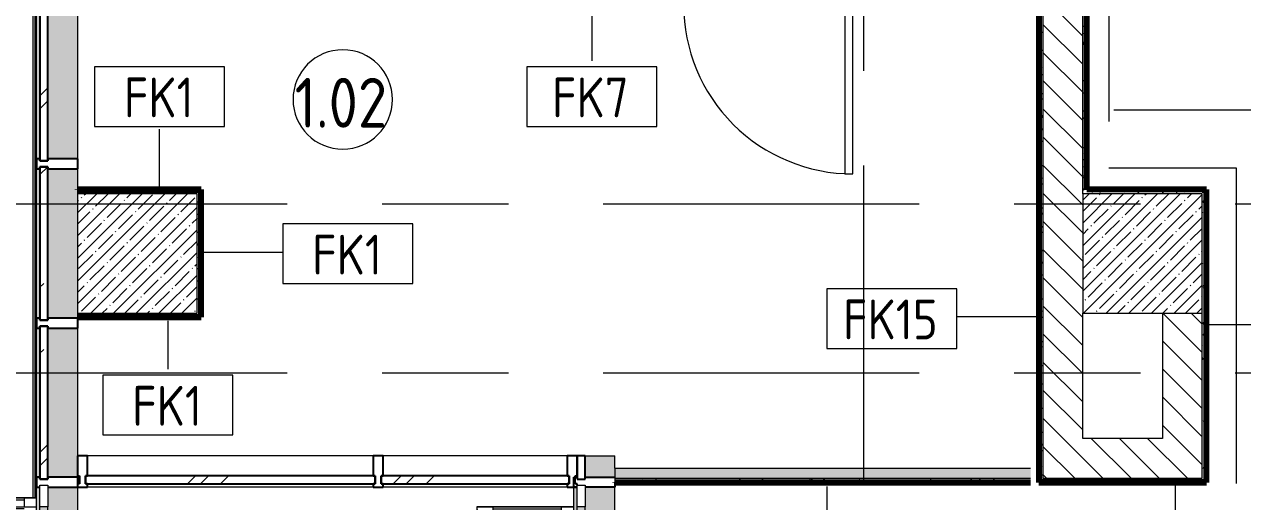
# Model space of a CAD drawing. Header units: millimetres. Extents: x -4060 to 187734, y -8553 to 29000.
# Drawn here: x 3793 to 9913, y 20652 to 23052 of the extents above; entities that cross this region are included whole.
import ezdxf

# ---------------------------------------------------------------- set-up
doc = ezdxf.new("R2010")
doc.units = ezdxf.units.MM
doc.linetypes.add('Осевая', pattern=[3175, 635, -476.25, 1587.5, -476.25])
doc.linetypes.add('Штриховые _2 штр__', pattern=[4286.25, 1587.5, -476.25, 635, -476.25, 635, -476.25])
for name, color, linetype, lineweight in [('A-ANNO-DIMS', 7, 'Continuous', 9), ('A-ANNO-DIMS-100', 7, 'Continuous', 9), ('A-AREA-IDEN', 7, 'Continuous', 9), ('A-DETL-2', 7, 'Штриховые _2 штр__', 9), ('A-DETL-GENF', 7, 'Continuous', 9), ('A-DOOR', 7, 'Continuous', 9), ('A-DOOR-1', 7, 'Continuous', 13), ('A-DOOR-FRAM', 7, 'Continuous', 13), ('A-DOOR-FRAM-1', 7, 'Continuous', 9), ('A-GLAZ-CURT', 7, 'Continuous', 9), ('A-GLAZ-CURT-1', 7, 'Continuous', 25), ('A-GLAZ-CWMG', 7, 'Continuous', 9), ('A-GLAZ-CWMG-1', 7, 'Continuous', 25), ('A-WALL', 7, 'Continuous', 9), ('A-WALL-IDEN', 7, 'Continuous', 9), ('I-WALL', 7, 'Continuous', 9), ('S-COLS', 7, 'Continuous', 9), ('Оси-2', 7, 'Осевая', 9)]:
    doc.layers.add(name, color=color, linetype=linetype, lineweight=lineweight)
for name, color, linetype, lineweight, true_color in [('A-WALL-5', 7, 'Continuous', 9, 0xd7a38a), ('I-WALL-11', 7, 'Continuous', 80, 0xd7a38a), ('I-WALL-4', 7, 'Continuous', 9, 0xc0c0c0), ('I-WALL-7', 7, 'Continuous', 80, 0xff80c0)]:
    doc.layers.add(name, color=color, linetype=linetype, lineweight=lineweight, true_color=true_color)
doc.styles.add('GOST Common', font='GOST_Common.ttf', dxfattribs={"width": 0.9, "height": 200})
doc.styles.add('GOST Common_1', font='GOST_Common.ttf', dxfattribs={"width": 0.9, "height": 250})
doc.styles.add('ISOCPEUR', font='isocpeur.ttf', dxfattribs={"width": 0.9, "height": 250})
doc.dimstyles.new('ISO-2_5_0_9К_БОЛЬШОЙ', dxfattribs={"dimscale": 304.8, "dimtxt": 248.995294, "dimasz": 0.492126, "dimexe": 0.393701, "dimexo": 0.984252, "dimgap": 0, "dimtad": 1, "dimdec": 0, "dimrnd": 10, "dimzin": 0, "dimdsep": 46, "dimtxsty": 'ISOCPEUR', "dimblk1": 'OBLIQUE', "dimblk2": 'OBLIQUE', "dimsah": 1, "dimcen": 0.09, "dimdle": 0.393701, "dimazin": 0, "dimtfac": 1, "dimtdec": 4, "dimtix": 1, "dimtmove": 0, "dimatfit": 3, "dimfxl": 1, "dimtvp": 1, "dimtolj": 1, "dimtzin": 0, "dimarcsym": 2})
pattern_1 = [(135, (0, 0), (-70.71068, -70.71068), [])]
pattern_2 = [(0, (0, 0), (121.92, 30.48), [10.058, -81.382, 10.058, -81.382, -487.68]), (0, (0, 0), (121.92, 30.48), [-182.88, 10.058, -172.822, 10.058, -81.382, -213.36]), (0, (0, 0), (121.92, 30.48), [-457.2, 10.058, -50.902, 10.058, -142.342]), (120, (45.72, 15.24), (-87.356454, 90.345817), [10.058, -81.382, 10.058, -81.382, -487.68]), (120, (45.72, 15.24), (-87.356454, 90.345817), [-182.88, 10.058, -172.822, 10.058, -81.382, -213.36]), (120, (45.72, 15.24), (-87.356454, 90.345817), [-457.2, 10.058, -50.902, 10.058, -142.342]), (240, (60.96, 76.2), (-34.563546, -120.825817), [10.058, -81.382, 10.058, -81.382, -487.68]), (240, (60.96, 76.2), (-34.563546, -120.825817), [-182.88, 10.058, -172.822, 10.058, -81.382, -213.36]), (240, (60.96, 76.2), (-34.563546, -120.825817), [-457.2, 10.058, -50.902, 10.058, -142.342])]

# ---------------------------------------------------------------- blocks, each defined once
blk = doc.blocks.new('Системная панель - Стекло - 40мм-V12-План отделки стен 1 этажа в осях 1-12')
at = {"layer": 'A-GLAZ-CURT'}
h = blk.add_hatch(dxfattribs=at)
h.set_pattern_fill('FP_23', color=256, style=0, pattern_type=2)
h.set_pattern_definition([(135, (22650.12, -3971.1), (-282.843, -282.843), [200, -600]), (135, (22750.12, -4171.1), (-282.843, -282.843), [600, -200]), (135, (22850.12, -3771.1), (-282.843, -282.843), [200, -600])])
h.paths.add_polyline_path([(385, 40), (-385, 40), (-385, 0), (385, 0), (385, 15)])
at = {"layer": 'A-GLAZ-CURT-1'}
for p, q in [((385, 40), (-385, 40)), ((-385, 40), (-385, 0)), ((-385, 0), (385, 0)), ((385, 0), (385, 40))]:
    blk.add_line(p, q, dxfattribs=at)
blk = doc.blocks.new('Прямоугольный импост - Импост структурный с накладкой - 190мм-23186010-План отделки стен 1 этажа в осях 1-12')
at = {"layer": 'A-GLAZ-CWMG'}
for points in [[(3871.1, 23175.1), (3871.1, 23925.1), (3854.1, 23925.1), (3854.1, 23175.1), (3861.1, 23175.1)], [(4031.1, 23175.1), (4061.1, 23175.1), (4061.1, 23925.1), (3911.1, 23925.1), (3911.1, 23175.1), (4006.1, 23175.1)]]:
    blk.add_hatch(color=256, dxfattribs=at).paths.add_polyline_path(points)
for p, q in [((3854.1, 23175.1), (3854.1, 23925.1)), ((4061.1, 23175.1), (4061.1, 23925.1))]:
    blk.add_line(p, q, dxfattribs=at)
blk = doc.blocks.new('Системная панель - Стекло - 40мм-23189506-План отделки стен 1 этажа в осях 1-12')
at = {"layer": 'A-GLAZ-CURT'}
h = blk.add_hatch(dxfattribs=at)
h.set_pattern_fill('FP_34', color=256, style=0, pattern_type=2)
h.set_pattern_definition([(45, (-4927.5, -20642), (-282.843, 282.843), [200, -600]), (45, (-5127.5, -20742), (-282.843, 282.843), [600, -200]), (45, (-4727.5, -20842), (-282.843, 282.843), [200, -600])])
h.paths.add_polyline_path([(717.5, 0), (727.5, 0), (727.5, 40), (-727.5, 40), (-727.5, 0), (235, 0)])
at = {"layer": 'A-GLAZ-CURT-1'}
for p, q in [((727.5, 40), (-727.5, 40)), ((-727.5, 40), (-727.5, 0)), ((-727.5, 0), (727.5, 0)), ((727.5, 0), (727.5, 40))]:
    blk.add_line(p, q, dxfattribs=at)
blk = doc.blocks.new('Прямоугольный импост - Импост структурный с накладкой - 160мм-19877844-План отделки стен 1 этажа в осях 1-12')
at = {"layer": 'A-GLAZ-CWMG-1'}
for p, q in [((-50, 0), (-50, 17)), ((-50, 17), (0, 17)), ((-40, 0), (-50, 0)), ((-40, -40), (-40, 0)), ((0, 0), (-10, 0)), ((-10, 0), (-10, -40)), ((0, 7), (0, 0)), ((-50, -140), (-50, -40)), ((-50, -40), (-40, -40)), ((-10, -40), (0, -40)), ((0, -40), (0, -140)), ((0, -140), (-50, -140))]:
    blk.add_line(p, q, dxfattribs=at)
blk = doc.blocks.new('Прямоугольный импост - Импост структурный с накладкой - 190мм-24242608-План отделки стен 1 этажа в осях 1-12')
at = {"layer": 'A-GLAZ-CWMG'}
for points in [[(6760, 20775), (6760, 20882), (6610, 20882), (6610, 20775)], [(6570, 20775), (6570, 20782), (6560, 20782), (6560, 20775)]]:
    blk.add_hatch(color=256, dxfattribs=at).paths.add_polyline_path(points)
for p in [(6610, 20882), (6760, 20820)]:
    blk.add_line(p, (6760, 20882), dxfattribs=at)
blk = doc.blocks.new('Прямоугольный импост - Импост структурный с накладкой - 160мм-19877847-План отделки стен 1 этажа в осях 1-12')
at = {"layer": 'A-GLAZ-CWMG-1'}
for p, q in [((0, 17), (-50, 17)), ((-50, 17), (-50, 0)), ((-50, 0), (-40, 0)), ((-40, 0), (-40, -40)), ((-10, -40), (-10, 0)), ((-10, 0), (0, 0)), ((0, 0), (0, 17)), ((-40, -40), (-50, -40)), ((-50, -40), (-50, -140)), ((0, -40), (-10, -40)), ((0, -140), (0, -40)), ((-50, -140), (0, -140))]:
    blk.add_line(p, q, dxfattribs=at)
blk = doc.blocks.new('Прямоугольный импост - Импост структурный с накладкой - 160мм-23189503-План отделки стен 1 этажа в осях 1-12')
at = {"layer": 'A-GLAZ-CWMG'}
for p, q in [((5545, 20882), (4110, 20882)), ((5545, 20725), (4110, 20725))]:
    blk.add_line(p, q, dxfattribs=at)
blk = doc.blocks.new('Системная панель - Стекло - 40мм-23998919-План отделки стен 1 этажа в осях 1-12')
at = {"layer": 'A-GLAZ-CURT'}
h = blk.add_hatch(dxfattribs=at)
h.set_pattern_fill('FP_61', color=256, style=0, pattern_type=2)
h.set_pattern_definition([(135, (21050.12, -3971.1), (-282.843, -282.843), [200, -600]), (135, (21150.12, -4171.1), (-282.843, -282.843), [600, -200]), (135, (21250.12, -3771.1), (-282.843, -282.843), [200, -600])])
h.paths.add_polyline_path([(385, 40), (-385, 40), (-385, 0), (385, 0), (385, 15)])
at = {"layer": 'A-GLAZ-CURT-1'}
for p, q in [((385, 40), (-385, 40)), ((-385, 40), (-385, 0)), ((-385, 0), (385, 0)), ((385, 0), (385, 40))]:
    blk.add_line(p, q, dxfattribs=at)
blk = doc.blocks.new('Прямоугольный импост - Импост структурный с накладкой - 190мм-23188961-План отделки стен 1 этажа в осях 1-12')
at = {"layer": 'A-GLAZ-CWMG'}
for points in [[(3871.1, 21150.1), (3871.1, 21525.1), (3854.1, 21525.1), (3854.1, 21150.1), (3861.1, 21150.1)], [(4061.1, 21150.1), (4060, 21525.1), (3911.1, 21525.1), (3911.1, 21150.1), (4031.1, 21150.1)]]:
    blk.add_hatch(color=256, dxfattribs=at).paths.add_polyline_path(points)
for p, q in [((3854.1, 21150.1), (3854.1, 21525.1)), ((4061.1, 21150.1), (4061.1, 21525.1))]:
    blk.add_line(p, q, dxfattribs=at)
blk = doc.blocks.new('Прямоугольный импост - Импост структурный с накладкой - 190мм-22862219-План отделки стен 1 этажа в осях 1-12')
at = {"layer": 'A-GLAZ-CWMG-1'}
for p, q in [((-25, 0), (-25, 17)), ((-25, 17), (25, 17)), ((-15, 0), (-25, 0)), ((-15, -40), (-15, 0)), ((25, 0), (15, 0)), ((15, 0), (15, -40)), ((25, 17), (25, 0)), ((-25, -190), (-25, -40)), ((-25, -40), (-15, -40)), ((15, -40), (25, -40)), ((25, -40), (25, -190)), ((25, -190), (-25, -190))]:
    blk.add_line(p, q, dxfattribs=at)
blk = doc.blocks.new('110_Дверь_СКБ_1Ст_Внутренняя1 - Д-8т 950x2100h_СУ-31746493-План отделки стен 1 этажа в осях 1-12')
at = {"layer": 'A-DOOR'}
h = blk.add_hatch(dxfattribs=at)
h.set_pattern_fill('FP_64', color=256, style=0, pattern_type=2)
h.set_pattern_definition([(135, (1826.41, 104.685), (-14.14214, -14.14214), []), (225, (1826.41, 104.685), (14.14214, -14.14214), [])])
h.paths.add_polyline_path([(462.5, 40), (462.5, -40), (487.5, -40), (487.5, 40)])
at = {"layer": 'A-DOOR-FRAM-1'}
h = blk.add_hatch(dxfattribs=at)
h.set_pattern_fill('FP_65', color=256, style=0, pattern_type=2)
h.set_pattern_definition([(45, (-296.384, 104.685), (-14.1421, 14.1421), []), (135, (-296.384, 104.685), (-14.1421, -14.1421), [])])
h.paths.add_polyline_path([(-437.5, 40), (-462.5, 40), (-462.5, -40), (-437.5, -39.2)])
at = {"layer": 'A-DOOR'}
blk.add_arc((-412.5, 40), 850, 360, 90, dxfattribs=at)
at = {"layer": 'A-DOOR-1'}
for p, q in [((-412.5, 890), (-412.5, 40)), ((-372.5, 890), (-412.5, 890)), ((-372.5, 40), (-372.5, 890)), ((-412.5, 40), (-372.5, 40))]:
    blk.add_line(p, q, dxfattribs=at)
at = {"layer": 'A-DOOR-FRAM'}
for p, q in [((-437.5, 40), (-462.5, 40)), ((-462.5, 40), (-462.5, -40)), ((-412.5, 40), (-437.5, 40)), ((-437.5, 40), (-437.5, -40)), ((-437.5, -40), (-437.5, 40)), ((-412.5, 0), (-412.5, 40)), ((-402.5, 0), (-412.5, 0)), ((-402.5, -40), (-402.5, 0)), ((437.5, 0), (427.5, 0)), ((427.5, 0), (427.5, -40)), ((437.5, 40), (437.5, 0)), ((462.5, 40), (437.5, 40)), ((462.5, -40), (462.5, 40)), ((487.5, 40), (462.5, 40)), ((462.5, 40), (462.5, -40)), ((487.5, -40), (487.5, 40)), ((-422.5, -40), (-492.5, -40)), ((-492.5, -40), (-492.5, -48)), ((-492.5, -48), (-422.5, -48)), ((-462.5, -40), (-437.5, -40)), ((-422.5, -39), (-437.5, -39)), ((-437.5, -39), (-437.5, -40)), ((-437.5, -40), (-402.5, -40)), ((-437.5, -40), (-422.5, -40)), ((-422.5, -40), (-422.5, -39)), ((-422.5, -48), (-422.5, -40)), ((427.5, -40), (462.5, -40)), ((462.5, -39), (447.5, -39)), ((447.5, -39), (447.5, -40)), ((447.5, -40), (462.5, -40)), ((517.5, -40), (447.5, -40)), ((447.5, -40), (447.5, -48)), ((447.5, -48), (517.5, -48)), ((462.5, -40), (462.5, -39)), ((462.5, -40), (487.5, -40)), ((517.5, -48), (517.5, -40))]:
    blk.add_line(p, q, dxfattribs=at)
blk = doc.blocks.new('Прямоугольный импост - Импост структурный с накладкой - 190мм-23190277-План отделки стен 1 этажа в осях 1-12')
at = {"layer": 'A-GLAZ-CWMG'}
for points in [[(3861.1, 19950.1), (3871.1, 19950.1), (3871.1, 20725.1), (3854.1, 20725.1), (3854.1, 19950.1)], [(4031.1, 19950.1), (4061.1, 19950.1), (4060, 20725.1), (3911.1, 20725.1), (3911.1, 19950.1), (4006.1, 19950.1)], [(3871.1, 19950.1), (3911.1, 19950.1), (3911.1, 20627.1), (3871.1, 20627.1), (3871.1, 20132.8)]]:
    blk.add_hatch(color=256, dxfattribs=at).paths.add_polyline_path(points)
for p, q in [((3854.1, 19950.1), (3854.1, 20725.1)), ((4061.1, 19950.1), (4061.1, 20725)), ((3871.1, 19950.1), (3871.1, 20627.1)), ((3911.1, 19950.1), (3911.1, 20627.1))]:
    blk.add_line(p, q, dxfattribs=at)
blk = doc.blocks.new('Системная панель - Стекло - 40мм-31929511-План отделки стен 1 этажа в осях 1-12')
at = {"layer": 'A-GLAZ-CURT-1'}
for p, q in [((58.5, 40), (-58.5, 40)), ((-58.5, 40), (-58.5, 0)), ((-58.5, 0), (58.5, 0)), ((58.5, 0), (58.5, 40))]:
    blk.add_line(p, q, dxfattribs=at)
blk = doc.blocks.new('Прямоугольный импост - Импост структурный с накладкой - 190мм-23188962-План отделки стен 1 этажа в осях 1-12')
at = {"layer": 'A-GLAZ-CWMG'}
for points in [[(3861.1, 20775.1), (3871.1, 20775.1), (3871.1, 21150.1), (3854.1, 21150.1), (3854.1, 20775.1)], [(4006.1, 20775.1), (4061.1, 20775.1), (4060, 21150.1), (3911.1, 21150.1), (3911.1, 20775.1)]]:
    blk.add_hatch(color=256, dxfattribs=at).paths.add_polyline_path(points)
for p, q in [((3854.1, 20775.1), (3854.1, 21150.1)), ((4061.1, 20882), (4061.1, 21150.1)), ((4061.1, 20775.1), (4061.1, 20782))]:
    blk.add_line(p, q, dxfattribs=at)
blk = doc.blocks.new('Прямоугольный импост - Импост структурный с накладкой - 190мм-V19-План отделки стен 1 этажа в осях 1-12')
at = {"layer": 'A-GLAZ-CWMG-1'}
for p, q in [((-25, 0), (-25, 17)), ((-25, 17), (25, 17)), ((-15, 0), (-25, 0)), ((-15, -40), (-15, 0)), ((25, 17), (25, 0)), ((-25, -190), (-25, -40)), ((-25, -40), (-15, -40)), ((25, -40), (25, -190)), ((25, -190), (-25, -190))]:
    blk.add_line(p, q, dxfattribs=at)
blk = doc.blocks.new('Системная панель - Стекло - 40мм-23770450-План отделки стен 1 этажа в осях 1-12')
at = {"layer": 'A-GLAZ-CURT'}
h = blk.add_hatch(dxfattribs=at)
h.set_pattern_fill('FP_70', color=256, style=0, pattern_type=2)
h.set_pattern_definition([(45, (-6157.5, -20642), (-282.843, 282.843), [200, -600]), (45, (-6357.5, -20742), (-282.843, 282.843), [600, -200]), (45, (-5957.5, -20842), (-282.843, 282.843), [200, -600])])
h.paths.add_polyline_path([(363.7, 0), (472.5, 0), (472.5, 40), (-472.5, 40), (-472.5, 0), (-462.5, 0)])
at = {"layer": 'A-GLAZ-CURT-1'}
for p, q in [((472.5, 40), (-472.5, 40)), ((-472.5, 40), (-472.5, 0)), ((-472.5, 0), (472.5, 0)), ((472.5, 0), (472.5, 40))]:
    blk.add_line(p, q, dxfattribs=at)
blk = doc.blocks.new('Прямоугольный импост - Импост структурный с накладкой - 160мм-23770448-План отделки стен 1 этажа в осях 1-12')
at = {"layer": 'A-GLAZ-CWMG'}
for p, q in [((6520, 20882), (5595, 20882)), ((6520, 20725), (5595, 20725))]:
    blk.add_line(p, q, dxfattribs=at)
blk = doc.blocks.new('Прямоугольный импост - Импост структурный с накладкой - 160мм-19877843-План отделки стен 1 этажа в осях 1-12')
at = {"layer": 'A-GLAZ-CWMG-1'}
for p, q in [((-25, 0), (-25, 17)), ((-25, 17), (25, 17)), ((-15, 0), (-25, 0)), ((-15, -40), (-15, 0)), ((25, 0), (15, 0)), ((15, 0), (15, -40)), ((25, 17), (25, 0)), ((-25, -140), (-25, -40)), ((-25, -40), (-15, -40)), ((15, -40), (25, -40)), ((25, -40), (25, -140)), ((25, -140), (-25, -140))]:
    blk.add_line(p, q, dxfattribs=at)
blk = doc.blocks.new('BSC_Колонна _Прямоугольная - 600х600-V52-План отделки стен 1 этажа в осях 1-12')
at = {"layer": 'S-COLS'}
h = blk.add_hatch(dxfattribs=at)
h.set_pattern_fill('FP_76', color=256, style=0, pattern_type=2)
h.set_pattern_definition([(45, (-4360, -21900), (-57.02463, 57.02463), []), (45, (-4302.975, -21900), (-57.02463, 57.02463), [100.806, -20.161, 3.353, -16.808])])
h.paths.add_polyline_path([(300, -300), (300, 300), (-300, 300), (-300, -300)])
for p, q in [((300, 300), (-300, 300)), ((-300, 300), (-300, -300)), ((300, -300), (300, 300)), ((-300, -300), (300, -300))]:
    blk.add_line(p, q, dxfattribs=at)
blk = doc.blocks.new('Прямоугольный импост - Импост структурный с накладкой - 190мм-32257698-План отделки стен 1 этажа в осях 1-12')
at = {"layer": 'A-GLAZ-CWMG'}
for points in [[(6553, 16025), (6570, 16025), (6570, 17725), (6553, 17725), (6553, 16123)], [(6610, 16025), (6760, 16025), (6760, 17725), (6610, 17725), (6610, 16123)], [(6570, 16123), (6610, 16123), (6610, 17627), (6570, 17627), (6570, 16953.1)]]:
    blk.add_hatch(color=256, dxfattribs=at).paths.add_polyline_path(points)
for p, q in [((6553, 16025), (6553, 17725)), ((6760, 16025), (6760, 17725)), ((6570, 16123), (6570, 17627)), ((6610, 16123), (6610, 17627))]:
    blk.add_line(p, q, dxfattribs=at)
blk = doc.blocks.new('Прямоугольный импост - Импост структурный с накладкой - 190мм-V58-План отделки стен 1 этажа в осях 1-12')
at = {"layer": 'A-GLAZ-CWMG-1'}
for p, q in [((25, 17), (-25, 17)), ((-25, 17), (-25, 0)), ((-25, 0), (-15, 0)), ((-15, 0), (-15, -40)), ((25, 0), (25, 17)), ((-15, -40), (-25, -40)), ((-25, -40), (-25, -190)), ((25, -190), (25, -40)), ((0, -190), (25, -190))]:
    blk.add_line(p, q, dxfattribs=at)
blk = doc.blocks.new('Дверь_Витражная_остекление_ - ДВН_ДАО_Главный вход_1800 в свету 3-32257949-План отделки стен 1 этажа в осях 1-12')
at = {"layer": 'A-DETL-GENF'}
for p, q in [((-752, -504), (-752, -17)), ((-752, -17), (-752, -504)), ((-707, -504), (-707, -17)), ((-707, -504), (-707, -17)), ((815, -1000), (815, -17)), ((815, -17), (815, -1000)), ((860, -1000), (860, -17)), ((860, -1000), (860, -17)), ((-752, -80), (-707, -80)), ((-742, -424), (-742, -80)), ((-698, -424), (-698, -80)), ((806, -920), (806, -80)), ((860, -80), (815, -80)), ((850, -920), (850, -80)), ((-752, -424), (-707, -424)), ((-752, -504), (-707, -504)), ((-752, -504), (-707, -504)), ((860, -920), (815, -920)), ((860, -1000), (815, -1000)), ((815, -1000), (860, -1000))]:
    blk.add_line(p, q, dxfattribs=at)
at = {"layer": 'A-DOOR'}
for p, q in [((-752, -504), (-752, -17)), ((752, -1000), (752, -17))]:
    blk.add_line(p, q, dxfattribs=at)
for centre, radius, start, end in [((-752, 0), 504, 270, 358.05756), ((752, 0), 1000, 180.97682, 270)]:
    blk.add_arc(centre, radius, start, end, dxfattribs=at)
at = {"layer": 'A-DOOR-1'}
for p, q in [((-860, 40), (-752, 40)), ((-860, 0), (-860, 40)), ((-752, 40), (-752, 0)), ((752, 40), (860, 40)), ((752, 0), (752, 40)), ((860, 40), (860, 0)), ((-752, 0), (-860, 0)), ((860, 0), (752, 0))]:
    blk.add_line(p, q, dxfattribs=at)
blk = doc.blocks.new('Системная панель - Стекло - 40мм-V64-План отделки стен 1 этажа в осях 1-12')
at = {"layer": 'A-GLAZ-CURT'}
h = blk.add_hatch(dxfattribs=at)
h.set_pattern_fill('FP_88', color=256, style=0, pattern_type=2)
h.set_pattern_definition([(135, (21850.12, -3971.1), (-282.843, -282.843), [200, -600]), (135, (21950.12, -4171.1), (-282.843, -282.843), [600, -200]), (135, (22050.12, -3771.1), (-282.843, -282.843), [200, -600])])
h.paths.add_polyline_path([(385, 15), (385, 40), (-385, 40), (-385, 0), (385, 0)])
at = {"layer": 'A-GLAZ-CURT-1'}
for p, q in [((385, 40), (-385, 40)), ((-385, 40), (-385, 0)), ((-385, 0), (385, 0)), ((385, 0), (385, 40))]:
    blk.add_line(p, q, dxfattribs=at)
blk = doc.blocks.new('Прямоугольный импост - Импост структурный с накладкой - 190мм-V65-План отделки стен 1 этажа в осях 1-12')
at = {"layer": 'A-GLAZ-CWMG'}
for points in [[(3861.1, 21575.1), (3871.1, 21575.1), (3871.1, 22325.1), (3854.1, 22325.1), (3854.1, 21575.1)], [(4006.1, 21575.1), (4061.1, 21575.1), (4061.1, 22325.1), (3911.1, 22325.1), (3911.1, 21575.1)]]:
    blk.add_hatch(color=256, dxfattribs=at).paths.add_polyline_path(points)
for p, q in [((3854.1, 21575.1), (3854.1, 22325.1)), ((4061.1, 22220), (4061.1, 22325.1)), ((4061.1, 21575.1), (4061.1, 21580))]:
    blk.add_line(p, q, dxfattribs=at)
blk = doc.blocks.new('Прямоугольный импост - Импост структурный с накладкой - 170мм-23186685-План отделки стен 1 этажа в осях 1-12')
at = {"layer": 'A-GLAZ-CWMG'}
for p, q in [((3836.1, 20672.1), (3836.1, 27150.1)), ((3846.1, 20672.1), (3846.1, 27150.1))]:
    blk.add_line(p, q, dxfattribs=at)
blk = doc.blocks.new('BSC_Колонна _Прямоугольная - 600х600-23998051-План отделки стен 1 этажа в осях 1-12')
at = {"layer": 'S-COLS'}
h = blk.add_hatch(dxfattribs=at)
h.set_pattern_fill('FP_92', color=256, style=0, pattern_type=2)
h.set_pattern_definition([(45, (-9410, -21900), (-57.02463, 57.02463), []), (45, (-9352.975, -21900), (-57.02463, 57.02463), [100.806, -20.161, 3.353, -16.808])])
h.paths.add_polyline_path([(-300, -300), (300, -300), (300, 300), (-300, 300)])
for p, q in [((300, 300), (-300, 300)), ((-300, 300), (-300, -300)), ((300, -300), (300, 300)), ((-300, -300), (300, -300))]:
    blk.add_line(p, q, dxfattribs=at)
blk = doc.blocks.new('Дверь_Витражная_СКБ_2Ст - ВН-1_ ДВН_ДАО_Главный вход_1800 в свету 3-31912953-План отделки стен 1 этажа в осях 1-12')
at = {"layer": 'A-DETL-GENF'}
for p, q in [((732, 40), (732, 0)), ((732, 40), (732, 0)), ((-822, -554), (-822, -17)), ((-822, -17), (-822, -554)), ((-777, -554), (-777, -17)), ((-777, -554), (-777, -17)), ((723, -1000), (723, -17)), ((723, -17), (723, -1000)), ((768, -1000), (768, -17)), ((768, -1000), (768, -17)), ((-822, -80), (-777, -80)), ((-812, -474), (-812, -80)), ((-768, -474), (-768, -80)), ((714, -920), (714, -80)), ((768, -80), (723, -80)), ((758, -920), (758, -80)), ((-822, -474), (-777, -474)), ((-822, -554), (-777, -554)), ((-822, -554), (-777, -554)), ((768, -920), (723, -920)), ((768, -1000), (723, -1000)), ((723, -1000), (768, -1000))]:
    blk.add_line(p, q, dxfattribs=at)
at = {"layer": 'A-DOOR'}
for p, q in [((-822, -554), (-822, -17)), ((732, -1000), (732, -17))]:
    blk.add_line(p, q, dxfattribs=at)
for centre, radius, start, end in [((-822, 0), 554, 270, 358.23287), ((732, 0), 1000, 180.97682, 270)]:
    blk.add_arc(centre, radius, start, end, dxfattribs=at)
at = {"layer": 'A-DOOR-1'}
for p, q in [((-885, 40), (-777, 40)), ((-885, 0), (-885, 40)), ((-777, 40), (-777, 0)), ((777, 40), (885, 40)), ((777, 0), (777, 40)), ((885, 40), (885, 0)), ((-777, 0), (-885, 0)), ((885, 0), (777, 0))]:
    blk.add_line(p, q, dxfattribs=at)
blk = doc.blocks.new('М_стена_0001 - Типоразмер_без рамки-25382661-План отделки стен 1 этажа в осях 1-12')
at = {"layer": 'A-WALL-IDEN'}
for p, q in [((3.258, 1.523), (-3.273, 1.523)), ((-3.273, 1.523), (-3.273, -1.477)), ((3.258, -1.477), (3.258, 1.523)), ((-3.273, -1.477), (3.258, -1.477))]:
    blk.add_line(p, q, dxfattribs=at)
blk = doc.blocks.new('Марка_Помещения - Номер-25198446-План отделки стен 1 этажа в осях 1-12')
at = {"layer": 'A-AREA-IDEN'}
for start, end in [(360, 180), (180, 360)]:
    blk.add_arc((0, 0), 2.5, start, end, dxfattribs=at)
blk = doc.blocks.new('DIMBLOCK32-План отделки стен 1 этажа в осях 1-12')
at = {"layer": 'A-ANNO-DIMS-100'}
for p, q in [((8890, 20450), (8890, 20006.2)), ((8890, 20126.2), (8890, 20450)), ((9730, 20450), (9730, 20006.2)), ((9730, 20126.2), (9730, 20450)), ((8770, 20126.2), (9850, 20126.2))]:
    blk.add_line(p, q, dxfattribs=at)
at = {"layer": 'A-ANNO-DIMS-100', "lineweight": 20}
for p, q in [((8890, 20126.2), (8965, 20201.2)), ((9730, 20126.2), (9805, 20201.2)), ((8890, 20126.2), (8815, 20051.2)), ((9730, 20126.2), (9655, 20051.2))]:
    blk.add_line(p, q, dxfattribs=at)
at = {"layer": 'A-ANNO-DIMS-100', "color": 0, "insert": (9061, 20452.8), "char_height": 250, "width": 597.589, "attachment_point": 1, "line_spacing_factor": 1.149209, "style": 'ISOCPEUR'}
blk.add_mtext('840', dxfattribs=at)
blk = doc.blocks.new('_Oblique')
at = {"color": 0, "linetype": 'ByBlock', "lineweight": -2}
blk.add_line((-0.5, -0.5), (0.5, 0.5), dxfattribs=at)

msp = doc.modelspace()

# ---------------------------------------------------------------- hatches: boundary and pattern name
at = {"layer": 'I-WALL'}
h = msp.add_hatch(dxfattribs=at)
h.set_pattern_fill('FP_106', color=256, style=0, pattern_type=2)
h.set_pattern_definition(pattern_2)
h.paths.add_polyline_path([(9110, 22200), (9130, 22200), (9130, 24300), (9110, 24299), (9110, 22221)])
h = msp.add_hatch(dxfattribs=at)
h.set_pattern_fill('FP_20', color=256, style=0, pattern_type=2)
h.set_pattern_definition(pattern_1)
h.paths.add_polyline_path([(9110, 20970), (9110, 23150), (8910, 23150), (8910, 20970)])
h = msp.add_hatch(dxfattribs=at)
h.set_pattern_fill('FP_106', color=256, style=0, pattern_type=2)
h.set_pattern_definition(pattern_2)
h.paths.add_polyline_path([(8890, 20750), (8910, 20750), (8910, 23130), (8890, 23130), (8890, 20770)])
h = msp.add_hatch(dxfattribs=at)
h.set_pattern_fill('FP_106', color=256, style=0, pattern_type=2)
h.set_pattern_definition(pattern_2)
h.paths.add_polyline_path([(4061.1, 22200), (4660, 22200), (4660, 22220), (4060, 22220), (4060, 22200)])
h = msp.add_hatch(dxfattribs=at)
h.set_pattern_fill('FP_106', color=256, style=0, pattern_type=2)
h.set_pattern_definition(pattern_2)
h.paths.add_polyline_path([(4660, 21600), (4680, 21600), (4680, 22220), (4660, 22220), (4660, 22200)])
h = msp.add_hatch(dxfattribs=at)
h.set_pattern_fill('FP_106', color=256, style=0, pattern_type=2)
h.set_pattern_definition(pattern_2)
h.paths.add_polyline_path([(9710, 22200), (9710, 22220), (9130, 22220), (9130, 22200), (9510, 22200)])
h = msp.add_hatch(dxfattribs=at)
h.set_pattern_fill('FP_106', color=256, style=0, pattern_type=2)
h.set_pattern_definition(pattern_2)
h.paths.add_polyline_path([(9730, 20770), (9730, 22220), (9710, 22220), (9710, 20770)])
h = msp.add_hatch(dxfattribs=at)
h.set_pattern_fill('FP_106', color=256, style=0, pattern_type=2)
h.set_pattern_definition(pattern_2)
h.paths.add_polyline_path([(4061.1, 21580), (4680, 21580), (4680, 21600), (4060, 21600), (4060, 21580)])
h = msp.add_hatch(dxfattribs=at)
h.set_pattern_fill('FP_20', color=256, style=0, pattern_type=2)
h.set_pattern_definition(pattern_1)
h.paths.add_polyline_path([(9510, 20970), (9710, 20970), (9710, 21600), (9510, 21600), (9510, 21192.7)])
h = msp.add_hatch(dxfattribs=at)
h.set_pattern_fill('FP_20', color=256, style=0, pattern_type=2)
h.set_pattern_definition(pattern_1)
h.paths.add_polyline_path([(8910, 20770), (9710, 20770), (9710, 20970), (8910, 20970)])
msp.add_hatch(color=256, dxfattribs=at).paths.add_polyline_path([(6760, 20770), (8848, 20770), (8848, 20820), (6760, 20820)])
h = msp.add_hatch(dxfattribs=at)
h.set_pattern_fill('FP_106', color=256, style=0, pattern_type=2)
h.set_pattern_definition(pattern_2)
h.paths.add_polyline_path([(8848, 20750), (8848, 20770), (6760, 20770), (6760, 20750), (7779.8, 20750)])
h = msp.add_hatch(dxfattribs=at)
h.set_pattern_fill('FP_106', color=256, style=0, pattern_type=2)
h.set_pattern_definition(pattern_2)
h.paths.add_polyline_path([(9138.5, 20750), (9730, 20750), (9730, 20770), (8910, 20770), (8910, 20750), (9110, 20750)])

# ---------------------------------------------------------------- linework, layer by layer
at = {"layer": 'A-DETL-2'}
for p, q in [((9241.1, 24151), (9241.1, 22331)), ((9241.1, 22331), (9881.1, 22331)), ((9881.1, 22331), (9881.1, 20632.7))]:
    msp.add_line(p, q, dxfattribs=at)
at = {"layer": 'A-WALL'}
for p, q in [((9130, 22220), (9130, 24299)), ((9710, 22220), (9131, 22220))]:
    msp.add_line(p, q, dxfattribs=at)
at = {"layer": 'A-WALL-5'}
for p, q in [((8890, 20750), (8890, 23130)), ((9130, 22220), (9131, 22220))]:
    msp.add_line(p, q, dxfattribs=at)
at = {"layer": 'A-WALL-IDEN'}
for p, q in [((6643.8, 23124.5), (6643.8, 22868.7)), ((9266.7, 22622.2), (10317.9, 22622.2)), ((4471.9, 22238.5), (4471.9, 22524.7)), ((4680.5, 21906.2), (5091.4, 21906.2)), ((4513.7, 21561.7), (4513.7, 21318.4)), ((8889.5, 21580.7), (8477, 21580.7)), ((9730.5, 21542.6), (10317.9, 21542.6)), ((9573.9, 20749.5), (9573.9, 19935.4)), ((7823.9, 20728.5), (7823.9, 20100.7))]:
    msp.add_line(p, q, dxfattribs=at)
at = {"layer": 'I-WALL-11'}
for p, q in [((9131, 22220), (9131, 24300)), ((8889, 23119), (8889, 20749)), ((9731, 22221), (9130, 22221)), ((9710, 22220), (9730, 22220)), ((9730, 22220), (9730, 20750)), ((9731, 20749), (9731, 22221)), ((9730, 20750), (8890, 20750)), ((8889, 20749), (9731, 20749))]:
    msp.add_line(p, q, dxfattribs=at)
at = {"layer": 'I-WALL-4'}
for p, q in [((8910, 23150), (8910, 20770)), ((9110, 22200), (9110, 23150)), ((4060, 22220), (4060, 22200)), ((4060, 21600), (4060, 21580)), ((9110, 20970), (9110, 21600)), ((9510, 21600), (9510, 20970)), ((9710, 20770), (9710, 21600)), ((9510, 20970), (9110, 20970)), ((6760, 20820), (8848, 20820)), ((6760, 20820), (6760, 20750)), ((6760, 20770), (8848, 20770)), ((6760, 20750), (6760.5, 20750)), ((8910, 20770), (9710, 20770)), ((9730, 20750), (9730, 20750))]:
    msp.add_line(p, q, dxfattribs=at)
at = {"layer": 'I-WALL-7'}
for p, q in [((4681, 22221), (4060, 22221)), ((4060, 22221), (4060, 22220)), ((4060, 22220), (4680, 22220)), ((4680, 22220), (4680, 21580)), ((4681, 21579), (4681, 22221)), ((4680, 21580), (4060, 21580)), ((4060, 21580), (4060, 21579)), ((4060, 21579), (4681, 21579)), ((6760.5, 20750), (8848, 20750)), ((6760.5, 20750), (6760.5, 20749)), ((6760.5, 20749), (8848, 20749))]:
    msp.add_line(p, q, dxfattribs=at)
at = {"layer": 'Оси-2'}
for p, q in [((8010, 593.7), (8010, 24898.1)), ((-760.2, 22150), (35990, 22150)), ((-760.2, 21300), (35990, 21300))]:
    msp.add_line(p, q, dxfattribs=at)

# ---------------------------------------------------------------- block references
at = {"layer": 'A-AREA-IDEN', "xscale": 99.99999999999993, "yscale": 99.99999999999993, "zscale": 99.99999999999993}
msp.add_blockref('Марка_Помещения - Номер-25198446-План отделки стен 1 этажа в осях 1-12', (5392.5, 22673.9), dxfattribs=at)
at = {"layer": 'A-DOOR'}
for name, p, rotation in [('110_Дверь_СКБ_1Ст_Внутренняя1 - Д-8т 950x2100h_СУ-31746493-План отделки стен 1 этажа в осях 1-12', (7542.5, 23190), 180), ('Дверь_Витражная_СКБ_2Ст - ВН-1_ ДВН_ДАО_Главный вход_1800 в свету 3-31912953-План отделки стен 1 этажа в осях 1-12', (3871.1, 19850.1), 269.9999999999999), ('Дверь_Витражная_остекление_ - ДВН_ДАО_Главный вход_1800 в свету 3-32257949-План отделки стен 1 этажа в осях 1-12', (6570, 19875), 269.9999999999999)]:
    msp.add_blockref(name, p, dxfattribs=dict(at, rotation=rotation))
at = {"layer": 'A-GLAZ-CURT', "rotation": 269.9999999999999}
for name, p in [('Системная панель - Стекло - 40мм-V12-План отделки стен 1 этажа в осях 1-12', (3871.1, 22750.1)), ('Системная панель - Стекло - 40мм-V64-План отделки стен 1 этажа в осях 1-12', (3871.1, 21950.1)), ('Системная панель - Стекло - 40мм-23998919-План отделки стен 1 этажа в осях 1-12', (3871.1, 21150.1)), ('Системная панель - Стекло - 40мм-31929511-План отделки стен 1 этажа в осях 1-12', (6570, 20823.5))]:
    msp.add_blockref(name, p, dxfattribs=at)
at = {"layer": 'A-GLAZ-CURT'}
for name, p in [('Системная панель - Стекло - 40мм-23189506-План отделки стен 1 этажа в осях 1-12', (4827.5, 20742)), ('Системная панель - Стекло - 40мм-23770450-План отделки стен 1 этажа в осях 1-12', (6057.5, 20742))]:
    msp.add_blockref(name, p, dxfattribs=at)
at = {"layer": 'A-GLAZ-CWMG'}
for name, p in [('Прямоугольный импост - Импост структурный с накладкой - 170мм-23186685-План отделки стен 1 этажа в осях 1-12', (0, 0)), ('Прямоугольный импост - Импост структурный с накладкой - 190мм-23186010-План отделки стен 1 этажа в осях 1-12', (0, -800)), ('Прямоугольный импост - Импост структурный с накладкой - 190мм-V65-План отделки стен 1 этажа в осях 1-12', (0, 0)), ('Прямоугольный импост - Импост структурный с накладкой - 190мм-23188961-План отделки стен 1 этажа в осях 1-12', (0, 0)), ('Прямоугольный импост - Импост структурный с накладкой - 190мм-23188962-План отделки стен 1 этажа в осях 1-12', (0, 0)), ('Прямоугольный импост - Импост структурный с накладкой - 160мм-23189503-План отделки стен 1 этажа в осях 1-12', (0, 0)), ('Прямоугольный импост - Импост структурный с накладкой - 160мм-23770448-План отделки стен 1 этажа в осях 1-12', (0, 0)), ('Прямоугольный импост - Импост структурный с накладкой - 190мм-24242608-План отделки стен 1 этажа в осях 1-12', (0, 0)), ('Прямоугольный импост - Импост структурный с накладкой - 190мм-23190277-План отделки стен 1 этажа в осях 1-12', (0, 0)), ('Прямоугольный импост - Импост структурный с накладкой - 190мм-32257698-План отделки стен 1 этажа в осях 1-12', (0, 3000))]:
    msp.add_blockref(name, p, dxfattribs=at)
at = {"layer": 'A-GLAZ-CWMG', "extrusion": (0, 0, -1)}
for name, p, rotation in [('Прямоугольный импост - Импост структурный с накладкой - 190мм-22862219-План отделки стен 1 этажа в осях 1-12', (-3871.1, 22350.1), 270.0000000000001), ('Прямоугольный импост - Импост структурный с накладкой - 190мм-22862219-План отделки стен 1 этажа в осях 1-12', (-3871.1, 21550.1), 270.0000000000001), ('Прямоугольный импост - Импост структурный с накладкой - 160мм-19877843-План отделки стен 1 этажа в осях 1-12', (-5570, 20742), 180), ('Прямоугольный импост - Импост структурный с накладкой - 160мм-19877844-План отделки стен 1 этажа в осях 1-12', (-6570, 20742), 180), ('Прямоугольный импост - Импост структурный с накладкой - 190мм-V19-План отделки стен 1 этажа в осях 1-12', (-3871.1, 20750.1), 270.0000000000001)]:
    msp.add_blockref(name, p, dxfattribs=dict(at, rotation=rotation))
at = {"layer": 'A-GLAZ-CWMG', "rotation": 180}
msp.add_blockref('Прямоугольный импост - Импост структурный с накладкой - 160мм-19877847-План отделки стен 1 этажа в осях 1-12', (4060, 20742), dxfattribs=at)
at = {"layer": 'A-GLAZ-CWMG-1', "extrusion": (0, 0, -1), "rotation": 270.0000000000001}
msp.add_blockref('Прямоугольный импост - Импост структурный с накладкой - 190мм-V58-План отделки стен 1 этажа в осях 1-12', (-6570, 20750), dxfattribs=at)
at = {"layer": 'A-WALL-IDEN', "xscale": 99.99999999999993, "yscale": 99.99999999999993, "zscale": 99.99999999999993}
for p in [(4472.6, 22686.2), (6644.6, 22686.2), (5418.8, 21895.8), (8151.2, 21570.3), (4514.5, 21135.9)]:
    msp.add_blockref('М_стена_0001 - Типоразмер_без рамки-25382661-План отделки стен 1 этажа в осях 1-12', p, dxfattribs=at)
at = {"layer": 'S-COLS'}
for name, p in [('BSC_Колонна _Прямоугольная - 600х600-V52-План отделки стен 1 этажа в осях 1-12', (4360, 21900)), ('BSC_Колонна _Прямоугольная - 600х600-23998051-План отделки стен 1 этажа в осях 1-12', (9410, 21900))]:
    msp.add_blockref(name, p, dxfattribs=at)

# ---------------------------------------------------------------- texts
at = {"layer": 'A-AREA-IDEN', "insert": (5150.6, 22782.5), "char_height": 250, "width": 606.076, "attachment_point": 1, "style": 'GOST Common_1'}
msp.add_mtext('1.02', dxfattribs=at)
at = {"layer": 'A-WALL-IDEN', "char_height": 200, "attachment_point": 1, "style": 'GOST Common'}
for s, insert, width in [('FK1', (4292.4, 22784.2), 447.342), ('FK7', (6443.6, 22784.2), 497.848), ('FK1', (5238.5, 21993.8), 447.342), ('FK15', (7905.7, 21668.3), 606.076), ('FK1', (4334.2, 21234), 447.342)]:
    msp.add_mtext(s, dxfattribs=dict(at, insert=insert, width=width))

# ---------------------------------------------------------------- dimensions: what is measured, and where the dimension line sits
at = {"layer": 'A-ANNO-DIMS'}
dim = msp.add_linear_dim(base=(9730, 20126.2), p1=(8890, 20750), p2=(9730, 20750), dimstyle='ISO-2_5_0_9К_БОЛЬШОЙ', override={"dimpost": '<>', "dimfxl": 840}, dxfattribs=at)
dim.commit()
dim.dimension.update_dxf_attribs({"geometry": 'DIMBLOCK32-План отделки стен 1 этажа в осях 1-12', "text_midpoint": (9310, 20251.2)})

doc.saveas('drawing.dxf')
